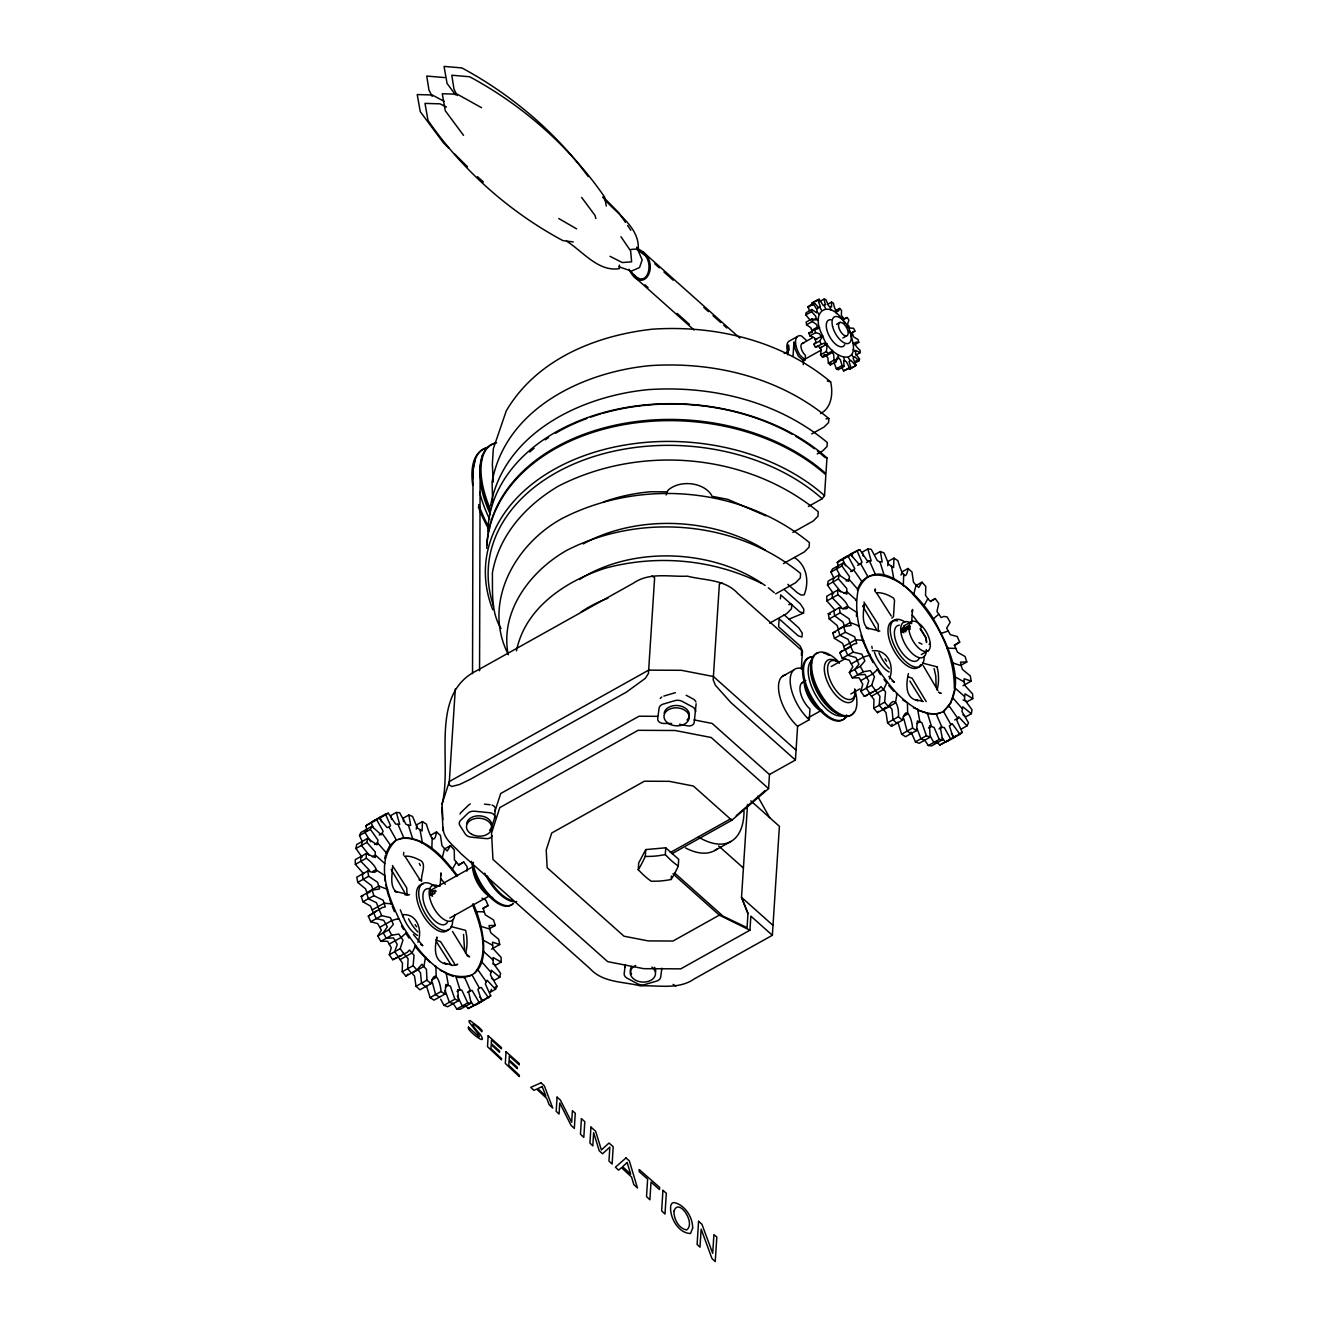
<?xml version="1.0" encoding="UTF-8"?>
<svg xmlns="http://www.w3.org/2000/svg" width="1328" height="1328" viewBox="0 0 1328 1328"><rect width="100%" height="100%" fill="white"/><g stroke="black" fill="none" stroke-linecap="round" stroke-linejoin="round"><path stroke-width="1.5" d="M472.536 673.611L473.017 470.51L475.374 459.09M479.557 670.773L480.155 466.51L482.512 455.089M416.245 829.153L416.975 824.638L422.453 821.584L422.088 830.979L417.341 827.958L412.56 816.421L408.841 814.994L403.38 818.048L403.513 821.6M887.751 565.711L888.482 561.18L893.96 558.125L893.595 567.537L888.864 564.516L884.066 552.979L880.364 551.535L874.886 554.589M367.209 830.631L365.764 825.916L366.843 824.937L385.452 814.081L390.548 825.634L389.087 827.095L396.342 840.01C372.288 862.519 390.183 901.114 402.351 925.649C416.859 948.707 440.481 984.181 472.087 975.067L479.342 987.966L477.881 989.426L481.964 1001.544L468.186 1008.533L464.933 1004.831M406.999 893.86L406.733 887.884L392.424 865.507M464.568 949.736L463.522 934.447M474.428 973.241C490.613 953.67 480.603 925.284 472.469 904.302M491.41 978.288L494.365 980.247L499.826 977.192L500.523 973.241L493.186 963.165L493.07 957.521L501.237 962.053L495.776 965.107L492.954 963.979M936.091 686.294L935.792 676.151L934.115 668.565M954.301 688.502C954.699 653.492 936.987 620.209 913.598 595.077C901.197 578.892 866.138 562.043 857.373 590.196L858.17 589.765C876.38 549.277 921.499 597.882 933.451 619.014C947.877 644.893 969.606 687.688 942.814 712.04L950.798 703.143L955.098 688.07L964.543 696.47L964.692 699.723L972.03 709.799L971.332 713.734L965.871 716.788L962.916 714.846M964.543 696.47L965.074 693.863L972.76 698.611L967.282 701.665L963.066 699.972M833.901 361.98L836.341 368.802L838.267 369.665L838.3 367.922M838.267 369.665L844.044 366.445L843.678 360.535L846.417 361.697L849.422 367.657L851.032 367.59L849.04 361.598L850.75 360.27L855.896 365.615L853.14 358.228L854.751 356.734L858.984 360.801L859.531 359.008L855.63 353.829L855.547 350.393L860.212 352.634L860.096 350.21C856.693 348.002 851.397 340.466 858.801 342.358L858.037 339.586L853.257 336.598L852.111 332.598L854.9 331.104L853.589 328.282L849.986 328.033L847.513 324.281L848.941 320.081L847.198 317.508L843.894 318.936L841.354 315.267L841.57 310.486L839.595 308.445L835.262 310.868M810.395 320.446L805.83 314.885L806.046 312.761L811.823 309.524L816.654 312.794L817.035 309.773L813.483 304.162L814.33 302.751L818.413 307.498L820.405 306.652L817.782 299.813L819.177 299.281L823.327 305.556L825.385 304.876L824.041 299.099L825.833 299.497L828.938 306.32L831.544 306.984L831.594 302.07L833.586 303.382C833.735 307.465 837.553 315.931 839.595 308.445M812.304 331.9L810.844 327.817L806.577 324.746L806.146 322.106L811.923 318.886L816.305 320.015L815.724 316.263L811.607 311.665L811.823 309.524M852.725 334.971L850.733 334.772C863.134 369.898 829.685 358.344 822.713 335.868C808.818 310.719 829.635 297.538 844.625 322.903M836.391 313.541L836.457 310.885M479.126 1002.424L472.038 990.389L468.568 991.402L471.091 1003.188L467.738 1002.889L461.829 990.107L457.745 989.692L458.575 1000.648L454.873 999.204L450.408 986.206L445.893 984.413L444.98 994.041L441.062 991.518C440.547 983.052 435.036 966.867 430.886 983.683L426.952 980.18L426.471 969.457L421.856 964.244L416.926 970.004L405.986 976.113L402.201 971.781L402.467 963.016L398.217 957.023L392.756 959.712L389.27 954.749L391.262 947.777L387.577 941.253L380.837 941.32L379.31 938.647L377.816 935.941L381.352 930.164L377.7 923.607L370.744 921.732L368.321 916.154L373.434 912.834L370.529 906.078L362.926 901.795L361.199 896.284L372.139 890.175L379.609 888.913L377.55 882.24L368.669 876.281L367.723 871.068C384.19 876.198 373.234 863.084 366.312 858.253L366.179 853.572L375.359 857.539L375.243 851.895L366.91 842.384L367.59 838.449L377.086 844.807L377.965 840.076L370.412 829.386L371.89 826.348L381.302 834.831L383.128 831.195L376.687 819.808L378.895 817.816L387.112 827.593L389.087 827.095M866.952 695.49L864.262 696.27L860.776 691.307L862.768 684.318L859.083 677.795L852.344 677.861L850.816 675.188L849.322 672.483L852.858 666.706L849.223 660.165L842.251 658.273L839.827 652.712L841.869 650.786M844.044 366.445L842.118 365.582L840.275 359.622L837.37 357.249L836.159 361.697L834.15 360.004L833.652 354.692C830.614 347.222 827.709 356.983 822.464 357.099L820.588 354.759L821.235 349.729L818.546 346.309L815.375 347.056L813.832 344.317L816.039 341.877L814.479 337.793L809.881 335.868L808.835 333.029L812.105 332.515M828.24 353.879L826.365 351.538L827.012 346.492L824.323 343.072L815.375 347.056M417.938 942.349C422.536 930.911 417.689 913.432 402.666 914.693M432.43 896.3L430.587 894.657L430.787 891.586L432.613 890.573L434.455 892.217M432.613 890.573L432.413 893.628L430.587 894.657M442.871 819.658L442.041 804.071C452.798 762.504 428.429 693.714 477.416 670.325L633.373 583.191C649.392 572.003 669.279 576.999 687.406 576.169C704.587 580.568 724.922 579.157 737.804 593.467L802.461 651.069L801.299 669.096M750.818 800.85L779.403 826.315L772.365 935.277L694.378 978.836C678.376 990.041 658.472 985.027 640.345 985.874C623.164 981.458 602.846 982.886 589.964 968.56L460.633 853.356C454.11 845.803 442.622 838.582 443.286 827.444M440.166 886.091L441.012 872.894L440.68 875.517L441.012 874.355M455.305 689.033L449.113 784.831L451.802 786.491L459.588 784.466L470.378 779.287L626.335 692.154L645.325 678.359L648.446 673.445L654.638 577.663L651.948 575.987M492.007 826.082L494.647 817.882L495.161 809.897A5.478 3.901 3.7 0 0 492.007 805.083M638.253 869.724L638.702 862.918L645.757 849.588L665.743 847.795L678.691 859.332L678.259 866.138A63.146 13.496 -73.5 0 1 673.528 875.534L671.204 879.468A63.146 43.392 -13.4 0 1 657.841 881.161L651.218 881.244A63.146 29.897 60.8 0 1 642.553 874.073L638.253 869.724A63.146 13.496 -73.5 0 0 642.918 861.341L645.308 856.394L645.757 849.588M678.259 866.138L673.91 862.802A63.146 29.897 60.8 0 1 665.311 854.601L665.743 847.795M671.204 879.468L671.42 876.065M679.438 724.258L687.174 725.769A5.478 3.901 3.7 0 0 694.212 722.366L696.121 703.774M747.531 804.419L741.522 897.346L747.979 913.548L747.066 927.641L723.03 916.121L674.491 872.878M672.051 853.672L731.811 820.272L768.58 788.6L711.21 737.505L675.122 730.5L638.121 730.317L499.776 807.623L491.543 833.054L492.954 859.448L607.676 961.655L643.781 968.676L680.766 968.859L749.938 930.198L750.851 916.121L772.365 935.277M787.836 354.875L788.467 344.965L789.23 350.094M793.065 355.771L793.961 341.91L794.957 348.749L798.427 356.203L803.54 360.751L803.274 364.719M780.416 598.845L780.681 594.844L799.788 611.876L803.523 613.088L803.789 609.104L800.303 603.891L784.134 589.483M768.58 788.6L769.476 774.523L712.123 723.428L694.079 719.909M803.54 360.751L805.166 359.838L805.449 355.423A7.586 3.586 60.8 0 1 801.033 347.322A7.586 3.586 60.8 0 1 803.672 343.338M801.398 655.202L801.78 649.309L800.054 645.906L778.606 626.799L779.121 618.815L798.228 635.83L801.979 637.058L802.228 633.058L798.759 627.845L784.051 614.748M769.476 774.523L795.422 760.031L797.597 726.267A32.171 15.222 60.8 0 1 779.553 695.44A32.171 15.222 60.8 0 1 785.595 674.79M797.597 726.267L809.267 719.743L809.964 709.003A16.866 7.985 60.8 0 1 800.502 692.834A16.866 7.985 60.8 0 1 803.672 682.011M492.655 501.702L492.074 481.931C505.47 408.924 582.411 372.089 649.973 365.648C713.468 361.382 779.37 377.252 828.855 418.569L828.589 422.57L824.107 427.002L811.707 433.924M808.387 506.449L822.181 498.747L824.522 495.626L825.867 474.826A191.846 136.352 3.7 0 0 615.179 426.371A191.846 136.352 3.7 0 0 486.745 548.331M817.467 451.171A188.958 134.311 3.7 0 1 824.854 457.38L826.962 457.894L825.95 473.648A191.846 136.352 3.7 0 0 616.574 424.894A191.846 136.352 3.7 0 0 486.895 545.161M889.445 678.907C894.657 666.357 888.083 648.994 872.264 650.77M903.936 632.842L902.094 631.198L902.293 628.144L904.119 627.115L905.978 628.758L905.779 631.829L903.92 630.186L904.119 627.115M908.9 628.459L908.983 630.153A16.866 7.985 60.8 0 0 925.118 651.533A16.866 7.985 60.8 0 0 926.363 632.145A16.866 7.985 60.8 0 0 909.381 624.027L910.012 629.455L908.9 628.459L901.845 632.41M908.385 673.595C906.161 683.92 904.683 698.379 918.196 700.752L915.756 699.657L923.143 701.466M911.672 622.649L912.535 609.452L912.187 612.075L912.519 610.913M911.174 732.16L915.44 741.854L919.159 743.298L930.081 737.189L929.567 725.735L934.065 727.429L939.245 739.43L942.598 739.729L940.241 727.246L944.291 727.545L950.632 738.966L953.471 738.102L949.387 725.984L952.11 723.611L960.028 734.367L939.693 745.074L936.439 741.389M403.496 855.049L403.762 852.36M875.019 591.607L875.268 588.902L875.484 590.694M416.926 970.004L413.124 965.672L414.037 955.313L409.456 950.018L407.381 952.276L392.756 959.712M930.081 737.189L926.38 735.745L921.931 722.764L917.416 720.955L916.486 730.599L912.585 728.076C912.054 719.61 906.543 703.408 902.393 720.241L898.458 716.722C899.189 708.787 895.786 693.664 888.432 706.562L884.631 702.23L885.56 691.855L880.962 686.576L878.887 688.817L864.262 696.27M379.31 910.278L376.488 902.741L368.404 898.741L366.677 893.229L369.931 892.3M844.857 650.156L842.732 643.466L834.449 638.336L832.722 632.842L843.645 626.733L851.115 625.455L849.057 618.782L840.176 612.822L839.23 607.626C855.697 612.756 844.741 599.625 837.819 594.795L837.686 590.113L846.866 594.097L846.749 588.453L838.416 578.925L839.097 574.991L848.592 581.365L849.472 576.618L841.919 565.927L843.413 562.889L852.128 571.156L854.784 568.683L848.194 556.366L850.418 554.357L859.332 564.566L862.055 562.192L856.975 550.639L839.479 560.466L837.271 562.474L838.234 565.612M392.441 867.499C392.358 875.318 389.32 887.436 397.072 892.3L394.615 891.188L408.294 894.541M436.53 939.66L436.879 937.037C434.654 947.362 433.16 961.837 446.673 964.194L444.249 963.099L451.636 964.908M863.615 606.697L863.947 604.057C863.881 611.876 860.826 623.977 868.578 628.841L866.122 627.746L879.817 631.099M625.339 964.609L624.177 973.441A7.304 5.196 3.7 0 0 627.231 978.255L637.639 983.832A7.304 5.196 3.7 0 0 644.893 984.546L656.48 981.126A7.304 5.196 3.7 0 0 660.713 977.026L661.859 968.195M362.013 857.174L355.97 848.492L356.668 844.558L367.59 838.449M833.519 593.716L827.477 585.05L828.174 581.1L839.097 574.991M362.129 841.504L361.432 845.438L369.267 855.232M431.069 834.997L436.53 831.942L440.464 835.445L441.958 845.621L444.531 848.625L442.091 858.519C430.82 847.696 415.863 835.196 399.097 838.931M833.635 578.045L832.938 581.979L840.773 591.79M878.306 631.547L878.256 624.442L863.947 602.049M900.932 575.041L902.575 571.555L908.053 568.5L911.987 572.003L913.465 582.162L916.038 585.183L913.598 595.077M666.208 494.979L667.768 490.53A25.298 17.978 3.7 0 1 711.343 494.829L711.974 496.29L727.827 499.361L765.824 515.828M466.892 871.135L467.224 866.985L463.738 862.021L458.973 865.043L454.392 859.764L454.292 849.953L450.507 845.621L445.046 848.675M832.49 350.36L832.042 352.634L826.265 355.871L825.136 354.593M831.046 363.009L830.382 364.934L828.373 363.225L827.875 357.913L826.265 355.871M384.688 858.552L385.469 855.282M491.543 989.31L490.065 992.331L495.527 989.277L497.004 986.256L490.464 975.001L491.343 970.253L499.826 977.192M961.572 728.889L967.033 725.835L968.527 722.797L961.987 711.542L962.85 706.811L971.332 713.734M421.673 881.194C420.229 874.903 428.147 862.619 418.918 859.747A60.64 28.701 60.8 0 0 404.426 856.195M436.53 831.942C433.841 849.239 428.297 830.232 426.354 824.107L422.453 821.584M908.053 568.5C905.347 585.781 899.803 566.79 897.861 560.665L893.96 558.125M846.085 581.05L849.073 579.373L858.17 589.765C850.833 627.928 872.164 666.075 897.064 693.531L895.421 702.993L883.469 709.667L886.042 712.671L887.536 722.83L891.47 726.35L892.117 724.158M389.27 954.749L400.209 948.64L402.982 940.108L398.782 934.065L391.76 935.211L380.837 941.32M860.776 691.307L871.716 685.198L874.488 676.666L870.288 670.607L863.283 671.752L852.344 677.861M490.53 505.902C503.926 432.895 580.851 396.043 648.429 389.619C711.908 385.352 777.826 401.205 827.311 442.539L827.045 446.54L822.563 450.972L817.235 453.944M442.041 804.071L449.329 781.528L648.662 670.142L681.43 670.308L713.402 676.516L796.053 750.154M516.476 650.836C525.191 607.577 565.977 580.867 605.435 568.152C657.31 554.191 713.651 559.287 761.708 583.523M494.995 811.142L500.689 793.53L639.034 716.224L657.526 716.323M809.383 310.453L808.055 306.585L814.33 302.751M842.018 319.367L842.832 317.508M813.832 344.317L819.592 341.097L821.783 337.827L819.592 333.859L815.658 332.631L814.612 329.792L818.081 328.68L816.62 324.596L812.354 321.509L811.923 318.886M824.539 354.443L822.464 357.099M362.428 841.869L359.473 835.495L360.967 832.457L371.89 826.348M833.951 578.41L830.996 572.036L832.473 568.998L843.413 562.889M366.428 829.402L364.951 832.44L370.794 841.786M456.367 862.154L452.018 869.873L442.091 858.519M837.935 565.944L836.457 568.982L839.91 575.074M916.552 585.233L922.014 582.179L925.799 586.495L925.533 595.276L927.874 598.712L923.541 606.431M396.342 840.01L389.751 845.687L385.867 853.655L386.647 853.223L377.55 842.832L374.579 844.492M468.186 1008.533L490.729 995.817L485.301 983.882L487.127 980.247L495.527 989.277M377.816 935.941L388.755 929.832L393.354 924.388L390.382 917.631L381.684 915.623L370.744 921.732M849.322 672.483L860.262 666.374L864.86 660.946L861.889 654.189L853.19 652.164L842.251 658.273M452.068 965.539L454.691 965.024L454.259 963.232L440.614 941.701L436.148 940.108M926.197 701.582L912.12 678.243L907.671 676.649M821.351 346.907L820.173 348.285L827.128 343.67M450.507 845.621L447.221 850.949L444.531 848.625M405.986 976.113L407.962 974.071M922.014 582.179L918.727 587.491L916.038 585.183M869.027 693.249L873.973 699.557L873.708 708.339L877.493 712.671L878.738 711.31M482.047 898.16L485.749 900.019L488.173 905.58L483.143 908.136L485.268 914.826L493.551 919.955L495.278 925.45L489.816 928.504M927.874 598.712L930.48 601.601L935.244 598.563L938.73 603.526L936.954 611.511L941.17 617.553L943.893 616.424L947.163 616.972L950.184 622.351L946.648 628.127L950.3 634.684L957.256 636.56L959.679 642.121L954.566 645.458L957.471 652.214L965.074 656.497L966.801 662.008L961.323 665.062M885.427 707.276L882.954 709.617L879.169 705.284L879.933 696.237L874.986 689.913M477.582 1003.935L483.907 999.635M949.105 740.476L950.184 739.48M967.033 725.835L958.633 716.788L956.807 720.423L962.236 732.375L960.028 734.367M840.159 322.306L838.748 323.584A7.586 3.586 60.8 0 0 842.566 334.058A7.586 3.586 60.8 0 0 848.177 332.963A7.586 3.586 60.8 0 0 842.417 322.87L840.159 322.306L836.54 324.331M373.434 820.87L371.226 822.862L373.317 827.593M844.94 557.411L842.732 559.42L845.521 565.728M938.763 614.217L932.671 619.446M736.243 815.691L765.111 790.542M376.339 910.892L373.782 913.1L376.206 918.677L383.676 920.271L387.311 926.828L383.277 932.887L386.299 938.265L393.536 937.917L397.221 944.44L394.731 951.695L398.217 956.658L401.421 955.612M368.321 916.154L382.298 907.555L385.286 906.941L383.161 900.251L373.865 895.686L372.139 890.175M839.827 652.712L853.804 644.113L856.792 643.482L854.668 636.793L845.372 632.228L843.645 626.733M820.571 413.572C831.892 407.646 833.171 392.922 830.631 381.883C781.362 340.732 715.726 324.928 652.496 329.178C595.575 335.436 536.412 359.523 506.267 410.883L493.352 448.632L492.339 464.236L493.286 482.064M456.583 977.292C496.406 980.927 483.392 924.919 473.249 903.853M479.342 987.966L481.317 987.468L488.521 997.826M812.703 305.191L812.006 303.033L819.177 299.281M846.982 326.721L848.459 325.825M922.562 663.104L937.203 666.888M812.006 303.033L817.782 299.813M807.706 307.382L813.483 304.162M819.708 301.506L824.041 299.099M816.77 308.71L819.658 307.1L821.567 310.188M805.83 314.885L811.607 311.665M827.261 304.494L831.594 302.07M813.251 320.164L816.139 318.554L818.48 320.297M806.577 324.746L812.354 321.509M797.298 336.598L788.583 341.479A16.019 7.586 60.8 0 0 787.853 352.717M811.773 330.274L817.55 327.037L819.708 327.784M808.835 333.029L814.612 329.792M809.881 335.868L815.658 332.631M844.309 319.118L847.198 317.508M784.267 353.53L787.869 351.522M802.295 343.471L813.118 337.428M852.012 332.714L854.9 331.104M803.241 360.12L821.268 350.044M842.898 337.959L846.517 335.934M820.588 354.759L826.365 351.538M854.468 344.782L858.801 342.358M828.373 363.225L834.15 360.004M835.661 359.739L838.549 358.128L838.234 355.19M830.382 364.934L836.159 361.697M855.879 355.057L860.212 352.634M836.341 368.802L842.118 365.582M855.199 361.432L859.531 359.008M854.651 363.225L858.984 360.801M841.886 367.873L843.645 370.877L849.422 367.657M851.032 367.59L843.645 370.877M856.394 365.017L849.472 369.234L855.249 365.997M792.849 532.412L813.217 521.041L817.948 516.227L818.247 511.745C746.685 452.948 640.196 444.116 558.324 486.164C525.954 505.404 499.013 534.968 492.373 573.049C492.754 591.823 490.762 611.793 501.021 628.509M783.404 563.62L804.386 551.9L809.117 547.086L809.416 542.604C741.422 486.745 640.262 478.346 562.474 518.302C514.965 543.882 481.815 602.995 508.392 654.704M775.652 593.882L795.572 582.76L800.303 577.946L800.585 573.464C736.16 520.543 640.312 512.575 566.608 550.439C530.752 570.808 500.108 610.598 508.026 653.758M365.764 825.916L376.687 819.808M378.729 818.563L388.307 813.217L395.644 824.074L399.695 824.373L396.342 812.454L390.864 815.508L391.611 819.459M837.271 562.474L848.194 556.366M848.874 555.868L852.974 553.577M863.134 556L862.387 552.05L867.848 548.995L871.201 560.914L867.167 560.615L859.814 549.759L851.497 553.693L852.51 556.814M359.473 835.495L370.412 829.386M830.996 572.036L841.919 565.927M857.622 565.313L860.61 563.653L867.848 576.551L867.068 576.999M866.503 562.591L869.475 560.914L875.301 574.26L874.505 574.709M379.21 835.013L382.182 833.337L390.548 845.255L389.751 845.687M850.717 571.555L853.705 569.895L862.055 581.797L861.258 582.245M355.97 848.492L366.91 842.384M827.477 585.05L838.416 578.925M769.609 623.197L786.74 613.619L791.471 608.822L791.754 604.323L788.799 604.539M366.179 853.572L355.24 859.681L355.373 864.362L363.706 873.857M837.686 590.113L826.763 596.222L826.896 600.903L835.212 610.399M355.373 864.362L366.312 858.253M826.896 600.903L837.819 594.795M402.998 838.167L403.795 837.719C427.35 838.018 444.432 858.452 457.513 875.783M372.421 856.809L375.409 855.149L384.838 863.549M843.927 593.367L846.915 591.69L856.361 600.107L855.564 600.538M411.78 838.914L412.576 838.483L408.426 825.269L405.887 824.19L399.678 812.736L396.342 812.454M883.303 575.472L884.083 575.024L879.949 561.827L877.393 560.748L871.201 549.294L867.848 548.995M367.723 871.068L356.784 877.177L357.73 882.39L365.598 888.897L366.843 892.682L378.779 886.008L387.676 889.461L386.896 889.893L388.921 897.064M858.403 626.451L859.199 626.003L850.285 622.55L838.35 629.223L837.121 625.455L829.236 618.931L828.29 613.735L839.23 607.626M421.507 842.699L422.304 842.267L420.03 829.768M893.03 579.24L893.81 578.809L891.536 566.326M372.836 871.417L375.824 869.74L385.186 875.816L385.137 881.261M842.848 608.805L847.33 606.298L856.693 612.357L856.411 616.142M357.73 882.39L368.669 876.281M829.236 618.931L840.176 612.822M431.766 849.322L432.231 837.669M903.272 585.88L903.737 574.227M362.926 901.795L373.865 895.686M834.449 638.336L845.372 632.228M782.026 676.566L793.696 670.042M372.238 909.879L384.174 903.206L392.208 903.903L391.428 904.335L389.536 898.873M843.745 646.421L855.68 639.747L863.715 640.445L862.934 640.893L865.889 648.197M458.276 865.076L463.738 862.021M931.144 600.854L935.244 598.563M430.206 890.573L473.548 866.354M802.261 682.692L805.88 680.666M831.162 666.54L845.621 658.472M903.422 626.169L910.643 622.135M903.804 628.36L909.099 625.405M902.094 631.198L903.92 630.186M904.916 629.356L910.211 626.384M431.318 895.304L434.854 893.329L435.036 890.275L436.165 891.271M379.808 927.259L391.743 920.586L398.566 918.495L397.786 918.926M851.314 663.801L863.266 657.144L870.072 655.036L869.292 655.484L873.077 662.639M918.876 642.636L922.014 644.146M940.589 633.572L948.192 631.032M877.21 669.594L877.991 669.163L872.695 673.96L860.76 680.617M389.237 944.075L401.189 937.402L406.484 932.605L405.704 933.053L409.024 938.066M449.877 917.997L489.6 895.786M807.49 718.182L821.932 710.098M850.833 693.963L859.863 688.917M921.267 654.604L928.504 650.554M475.441 911.606L484.255 911.871M946.947 648.164L955.762 648.413M482.711 908.634L488.173 905.58M954.218 645.176L959.679 642.121M400.126 959.58L412.062 952.923L415.614 945.636L414.834 946.067L419.731 951.993L429.907 962.319M871.633 696.138L883.568 689.464L887.121 682.177L886.34 682.625L884 679.455M479.956 926.048L489.65 929.069L490.879 932.837L498.764 939.361L499.71 944.557L491.509 949.138M951.462 662.606L961.157 665.61L962.402 669.378L970.27 675.902L971.216 681.115L963.016 685.696M424.777 957.422L425.558 956.99L423.898 966.435L411.962 973.109L414.535 976.13L416.013 986.289L419.947 989.792L430.886 983.683M896.284 693.98L897.064 693.531C908.335 704.371 923.292 716.854 940.058 713.136M402.201 971.781L413.124 965.672M873.708 708.339L884.631 702.23M877.493 712.671L888.432 706.562M482.446 939.693L492.605 945.32L493.335 948.906L501.104 957.388L501.237 962.053M953.952 676.251L964.128 681.878L964.842 685.447L972.627 693.93L972.76 698.611M435.086 966.618L435.883 966.186L436.198 977.391L431.716 979.898M416.013 986.289L426.952 980.18M887.536 722.83L898.458 716.722M903.239 716.439L907.705 713.949L907.389 702.728L902.592 699.839M482.794 951.96L483.591 951.512L493.02 959.928M440.249 970.27L446.125 972.81L448.399 985.293L445.428 986.97M891.47 726.35L902.393 720.241M670.341 852.51L730.898 818.662M480.985 962.285L481.782 961.854L490.879 972.245M918.495 710.546L927.359 713.136L931.509 726.35L928.521 728.01M952.491 698.843L953.288 698.395L962.385 708.787M916.934 723.511L919.922 721.851L917.631 709.351L913.465 707.824M463.854 977.79L464.634 977.358L470.461 990.705L467.473 992.365M477.101 970.253L477.881 969.822L486.247 981.724M926.579 713.584L936.14 713.9L941.967 727.246L938.979 728.923M948.607 706.811L949.404 706.363L957.754 718.282L954.766 719.942M426.354 985.542L430.139 997.627L441.062 991.518M897.861 722.1L901.646 734.185L912.585 728.076M444.98 994.041L434.04 1000.15L430.139 997.627M916.486 730.599L905.547 736.708L901.646 734.185M457.015 991.468L460.003 989.792L455.853 976.595M714.746 850.501L730.964 841.437M440.713 999.27L443.934 1005.313L454.873 999.204M915.44 741.854L926.38 735.745M458.575 1000.648L447.636 1006.757L443.934 1005.313M452.898 1003.155L456.799 1008.998L467.738 1002.889M494.282 987.783L497.004 986.256M924.421 739.696L928.322 745.539L939.245 739.43M471.091 1003.188L460.152 1009.297L456.799 1008.998M942.598 739.729L931.658 745.838L928.322 745.539M490.729 995.817L483.06 1000.88L479.84 997.162M939.693 745.074L950.632 738.966M951.313 738.484L956.774 735.43L954.566 737.422L951.346 733.703M958.135 734.666L962.236 732.375M749.938 930.198L719.328 915.141L672.981 941.037L648.197 940.905L624.011 936.207L547.153 867.732L546.206 850.053L551.718 833.005L644.412 781.213L669.196 781.329L693.382 786.027L731.811 820.272M937.136 666.938L938.149 672.267A60.64 28.701 60.8 0 1 937.004 689.962M722 582.876L719.378 584.021L713.186 679.82L715.394 685.265L730.749 702.429L795.422 760.031M395.545 840.458L403.795 837.719L397.968 824.373M788.865 619.197L803.523 613.088M872.928 692.154L869.724 693.216L866.254 688.253L868.744 680.982L865.043 674.475L857.805 674.807L854.784 669.428L858.884 664.266L855.913 657.526L847.729 655.219L845.289 649.658L850.833 646.819M856.975 550.639L859.814 549.759M385.452 814.081L388.307 813.217M377.368 819.326L374.529 820.189M382.829 816.272L379.991 817.135L381.485 821.833M948.009 741.157L945.171 742.02L942.216 737.77M476.503 1004.599L473.664 1005.479L470.71 1001.229M846.036 556.747L847.447 556.316M663.817 696.088L675.421 692.652M835.478 632.178L832.722 632.842M929.135 644.528L929.816 643.416M454.691 965.024L457.745 964.377L455.023 964.908M966.801 662.008L960.576 662.108L961.157 665.61M361.199 896.284L362.992 895.919M406.484 895.271L409.489 894.657M495.278 925.45L489.069 925.55L489.65 929.069M665.311 854.601L658.605 855.713A63.146 43.392 -13.4 0 1 645.308 856.394M822.713 335.868L815.176 339.437L816.936 339.088M935.36 714.331L943.594 711.609L950.848 724.524M892.184 681.032L894.358 682.277L888.864 676.4M420.661 944.49L422.852 945.735L413.473 934.613M826.033 418.868L828.855 418.569M630.817 249.465L638.27 248.884C639.532 226.407 615.08 212.829 602.862 197.241M891.852 618.184L893.478 616.624L894.524 600.405L893.628 598.164L890.424 596.305A60.64 28.701 60.8 0 0 875.932 592.736M666.789 491.841L650.537 491.758A150.114 106.705 3.7 0 0 603.427 501.967M671.603 723.494L663.668 723.461A5.793 4.117 3.7 0 1 657.692 718.763L659.086 708.173A7.304 5.196 3.7 0 1 663.303 704.072L674.89 700.653A7.304 5.196 3.7 0 1 682.16 701.367L692.569 706.944A7.304 5.196 3.7 0 1 695.606 711.758M573.248 241.912L562.889 240.617C509.471 211.916 462.526 170.382 428.014 120.466L424.993 103.401L439.983 103.833L446.407 106.987M937.136 742.784L933.783 742.485L930.38 736.359M465.613 1006.242L462.277 1005.943L457.347 996.083M484.454 804.17L490.065 804.718M451.055 926.562L465.647 930.364L466.643 935.709A60.64 28.701 60.8 0 1 465.497 953.404M827.294 381.053L830.631 381.883M828.29 613.735L830.481 614.283M971.216 681.115L964.095 678.741L964.128 681.878M499.71 944.557L492.588 942.183L492.605 945.32M879.949 561.827L882.19 561.927L880.364 551.535M408.426 825.269L410.684 825.369L408.841 814.994M453.479 976.528L445.345 973.258M618.848 266.729L631.481 271.095L639.532 267.542L642.154 259.89L636.676 247.174M444.598 77.572L426.753 76.061L428.927 89.972L432.214 96.396M924.62 740.244L920.902 738.8L917.15 728.823M420.312 880.298L419.1 879.833L421.225 880.796M453.114 1003.702L449.395 1002.258L445.112 990.439M636.793 247.971L642.885 251.739L739.845 338.092M636.942 249.432L647.085 256.951M403.48 953.355L408.078 958.65L407.663 968.726L411.448 973.059M938.448 692.187L941.12 693.415L939.626 692.602M466.941 955.629L469.614 956.874L466.377 953.969L452.466 931.393M610.033 256.321L622.284 262.546L631.613 261.815L630.651 250.926L620.94 236.733M686.144 695.241L693.083 698.96A7.304 5.196 3.7 0 1 695.922 701.981M852.875 342.674L855.166 343.919M481.549 107.701L457.264 94.188L442.274 93.74L445.312 110.805L463.522 135.34M444 101.26L432.214 95.002L417.224 94.554L420.262 111.635L443.336 142.71L449.03 148.371M558.756 218.522L576.618 228.881M673.113 984.38L675.803 986.04M911.025 733.654L907.107 731.13L903.837 718.763M439.518 997.096L435.601 994.572L432.314 982.205M566.641 241.198C582.627 251.208 598.53 272.34 619.512 268.571L619.379 265.102M631.813 272.323C646.902 292.094 655.8 262.313 642.47 252.851M628.957 269.302C642.669 296.708 660.597 265.783 642.885 251.739M483.442 181.986L477.449 176.657M806.411 340.366L801.315 335.818A16.019 7.586 60.8 0 0 800.054 355.29L805.166 359.838M654.754 263.791L659.352 267.891M663.95 271.991L673.163 280.191M703.84 307.515L708.438 311.615M713.036 315.715L720.722 322.555M723.777 325.277L726.848 328.016M634.253 275.245L638.834 279.328M644.96 284.79L648.014 287.512M677.081 313.391L689.315 324.298M633.838 276.357L694.063 330.008M794.41 557.544C806.943 565.446 809.449 581.847 804.17 594.844L801.083 595.044L797.032 592.52L787.836 584.337M896.931 723.295L892.997 719.776L892.018 709.335L889.445 706.33M718.631 845.953L743.414 868.014M772.996 925.384L741.522 897.346L747.979 913.548M672.947 873.824L719.328 915.141M425.425 986.737L421.491 983.235L420.495 972.793L417.938 969.772M853.19 349.546L855.498 351.721M454.707 154.031L467.506 166.747M603.178 196.876L618.931 212.895L625.422 222.357M893.761 691.257L888.781 685.58M816.869 311.648L819.11 314.205M912.137 614.947L914.328 617.586A60.64 28.701 60.8 0 1 921.466 627.779M920.769 629.107L926.014 637.556L926.662 642.022M920.055 628.708L925.815 637.888L926.496 642.52M440.63 878.389L442.805 881.045A60.64 28.701 60.8 0 1 445.278 884.315M588.254 176.624C555.137 131.621 511.014 94.437 461.878 67.911L444.05 66.4L447.071 83.465L455.57 94.919M581.631 197.407L594.994 215.402L595.857 218.556M457.264 95.583L453.977 89.159L451.802 75.231L469.647 76.758C523.083 105.46 570.011 146.993 604.522 196.909L606.315 206.023M452.018 869.873L456.716 876.214M851.613 354.659L853.721 357.531M871.716 685.198L875.202 690.162M400.209 948.64L403.679 953.604M891.254 616.043L876.862 593.384M419.748 879.485L405.355 856.842M436.746 942.249L451.138 964.908M627.58 225.494L630.817 230.225M878.323 671.271L880.53 674.607M937.883 690.527L923.292 665.743M862.669 605.983L876.231 629.09M909.846 681.081L922.645 701.45M391.162 869.425L404.708 892.549M821.152 343.836L819.592 341.097M401.571 926.097L403.629 929.567M860.262 666.374L863.283 671.752M388.755 929.832L391.76 935.211M757.624 796.219L769.692 817.666M841.172 607.062L832.357 597.849L832.224 593.168M369.665 870.521L360.851 861.308L360.718 856.626M848.326 357.464L850.003 360.701M419.283 863.416L420.329 865.557M866.736 650.023L868.446 653.658M403.264 917.416L400.309 909.813M850.767 646.603L853.19 652.164M379.26 910.045L381.684 915.623M849.04 330.705L850.169 333.411M824.207 305.39L825.584 308.677M850.916 646.055L848.011 639.299L839.91 635.282L838.184 629.787M392.158 906.161L394.383 911.655M860.992 635.265L862.934 640.893M843.712 357.647L844.757 360.901M830.017 306.702L830.714 309.839M844.326 625.886L843.081 622.118L834.714 615.877L833.768 610.681M385.767 884.68L386.514 888.166M372.819 889.345L371.574 885.577L363.208 879.335L362.245 874.123M871.832 646.371L872.23 648.512M441.826 807.374L443.071 830.747M416.693 926.811A26.527 12.55 60.8 0 1 415.083 924.653M417.822 931.974A26.527 12.55 60.8 0 1 408.576 918.793M405.073 894.956A26.527 12.55 60.8 0 1 405.837 893.694M417.59 935.46A20.069 9.495 60.8 0 1 402.965 915.722M454.774 914.594A20.069 9.495 60.8 0 1 442.423 918.395A20.069 9.495 60.8 0 1 429.276 894.972A20.069 9.495 60.8 0 1 438.904 886.274M452.649 919.74A26.527 12.55 60.8 0 1 436.265 926.795A26.527 12.55 60.8 0 1 418.752 893.661A26.527 12.55 60.8 0 1 435.119 886.606M448.383 929.318A26.527 12.55 60.8 0 1 422.503 914.179A26.527 12.55 60.8 0 1 423.001 884.05M447.586 921.898A20.069 9.495 60.8 0 1 426.935 910.477A20.069 9.495 60.8 0 1 430.089 888.814M512.691 900.799A35.408 16.766 60.8 0 1 487.326 875.866M492.638 897.579A21.646 10.242 60.8 0 1 477.399 882.838A21.646 10.242 60.8 0 1 473.515 862.453M491.277 897.047A23.97 11.354 60.8 0 1 473.083 863.648M512.492 904.119A35.408 16.766 60.8 0 1 489.202 896.3A35.408 16.766 60.8 0 1 471.506 861.274M513.438 903.588A35.408 16.766 60.8 0 1 490.879 896.5A35.408 16.766 60.8 0 1 472.785 862.685M516.675 901.546A35.408 16.766 60.8 0 1 484.737 873.11M920.653 664.614A26.527 12.55 60.8 0 1 893.362 649.508A26.527 12.55 60.8 0 1 897.529 620.857M926.313 649.608A20.069 9.495 60.8 0 1 914.378 655.268A20.069 9.495 60.8 0 1 900.733 630.966A20.069 9.495 60.8 0 1 911.722 623.596M924.155 656.298A26.527 12.55 60.8 0 1 908.369 663.784A26.527 12.55 60.8 0 1 890.341 631.647A26.527 12.55 60.8 0 1 904.866 621.902M919.092 658.456A20.069 9.495 60.8 0 1 899.471 648.861A20.069 9.495 60.8 0 1 899.322 625.156M886.589 661.195A26.527 12.55 60.8 0 1 885.079 658.904M889.096 672.018A20.069 9.495 60.8 0 1 874.471 652.264M889.345 668.532A26.527 12.55 60.8 0 1 878.92 652.845M716.921 849.073A87.05 41.201 60.8 0 1 685.563 847.961M744.029 811.043A87.05 41.201 60.8 0 1 698.362 837.005M846.6 714.929A35.408 16.766 60.8 0 1 810.943 697.897A35.408 16.766 60.8 0 1 813.583 657.177M855.182 689.481A21.646 10.242 60.8 0 1 843.247 697.383A21.646 10.242 60.8 0 1 827.742 671.553A21.646 10.242 60.8 0 1 838.781 662.157M854.668 689.813A23.97 11.354 60.8 0 1 841.653 700.254A23.97 11.354 60.8 0 1 824.339 669.976A23.97 11.354 60.8 0 1 839.379 663.07M854.618 689A35.408 16.766 60.8 0 1 839.329 713.667A35.408 16.766 60.8 0 1 811.624 665.677A35.408 16.766 60.8 0 1 839.379 662.606M853.987 711.941A35.408 16.766 60.8 0 1 819.824 694.71A35.408 16.766 60.8 0 1 818.48 652.745M823.41 652.961A35.408 16.766 60.8 0 1 829.021 655.335M854.269 691.589A35.408 16.766 60.8 0 1 855.215 695.606M846.832 715.941A35.408 16.766 60.8 0 1 812.67 698.694A35.408 16.766 60.8 0 1 811.325 656.746M822.746 711.841A23.97 11.354 60.8 0 1 804.519 679.969M820.687 710.928A21.646 10.242 60.8 0 1 804.253 680.766M841.886 715.825A31.872 15.089 60.8 0 1 815.027 693.93A31.872 15.089 60.8 0 1 811.674 660.348M839.827 714.298A31.872 15.089 60.8 0 1 817.401 692.602A31.872 15.089 60.8 0 1 811.674 662.606M489.634 528.478A70.816 33.532 60.8 0 1 478.661 504.491M473.017 478.445A70.816 33.532 60.8 0 1 488.505 447.204M490.264 511.678A70.816 33.532 60.8 0 1 495.643 443.22M844.774 344.649A15.023 7.105 60.8 0 1 829.585 336.598A15.023 7.105 60.8 0 1 831.062 319.766M488.671 529.009A70.816 33.532 60.8 0 1 478.362 506.881M472.751 485.351A70.816 33.532 60.8 0 1 487.542 447.752M489.733 519.331A67.28 31.855 60.8 0 1 479.74 492.24M490.43 514.517A67.28 31.855 60.8 0 1 480.686 483.458M490.397 509.305A70.816 33.532 60.8 0 1 496.606 442.689M460.036 813.981A7.304 5.196 3.7 0 1 461.115 812.387L468.502 805.216A7.304 5.196 3.7 0 1 470.295 804.004M492.19 835.943A5.793 4.117 3.7 0 1 486.131 838.615L471.208 837.155A7.304 5.196 3.7 0 1 465.248 833.951L459.92 825.535A7.304 5.196 3.7 0 1 460.6 820.372L467.987 813.201A7.304 5.196 3.7 0 1 474.611 811.242L489.551 812.719A5.478 3.901 3.7 0 1 494.647 817.882M466.676 823.592A12.649 8.997 3.7 0 1 483.641 816.521A12.649 8.997 3.7 0 1 489.567 830.349M624.907 967.249A7.304 5.196 3.7 0 1 624.708 965.439M651.849 967.05A12.649 8.997 3.7 0 1 651.235 980.114A12.649 8.997 3.7 0 1 632.925 978.304A12.649 8.997 3.7 0 1 635.714 965.456M631.564 974.121A12.649 8.997 3.7 0 1 631.63 966.502M654.521 967.332A12.649 8.997 3.7 0 1 655.617 971.963M660.282 698.462A7.304 5.196 3.7 0 1 661.742 697.034M664.183 713.236A12.649 8.997 3.7 0 1 681.148 706.181A12.649 8.997 3.7 0 1 687.057 720.008M529.723 452.018A188.958 134.311 3.7 0 1 534.122 448.217M545.21 439.834A188.958 134.311 3.7 0 1 548.58 437.576M555.502 433.26A188.958 134.311 3.7 0 1 586.81 418.503M590.761 417.092A188.958 134.311 3.7 0 1 600.771 413.871M602.63 413.34A188.958 134.311 3.7 0 1 792.318 434.339M795.887 436.397A188.958 134.311 3.7 0 1 814.363 448.748M487.841 531.399A191.846 136.352 3.7 0 1 616.275 409.439A191.846 136.352 3.7 0 1 826.962 457.894M579.523 579.473A134.477 95.583 3.7 0 1 765.177 585.548M768.314 587.856A134.477 95.583 3.7 0 1 774.241 592.653M492.771 609.735A191.846 136.352 3.7 0 1 587.557 454.475A191.846 136.352 3.7 0 1 824.522 495.626M583.241 543.932A142.295 101.144 3.7 0 1 765.36 550.124M493.584 606.182A188.958 134.311 3.7 0 1 591.939 457.147A188.958 134.311 3.7 0 1 822.181 498.747M581.017 612.009A126.641 90.022 3.7 0 1 607.909 598.247M809.267 719.743A32.171 15.222 60.8 0 1 790.542 685.348A32.171 15.222 60.8 0 1 801.747 668.465M673.977 1211.169C673.761 1218.855 678.608 1228.583 686.626 1229.96C696.221 1223.437 678.674 1196.96 673.977 1211.169M468.452 1027.059L468.369 1028.486C469.929 1032.371 488.638 1047.244 480.221 1034.346C470.544 1024.602 469.797 1018.576 481.881 1031.74L481.981 1030.362L479.01 1027.374L470.162 1020.585L469.099 1020.651L469.216 1022.195L478.777 1034.678L479.176 1036.886L468.452 1027.059M488.173 1035.757L487.509 1046.68L501.469 1059.81L501.536 1058.582L490.945 1048.672L491.194 1044.671L499.494 1052.291L499.577 1051.095L491.26 1043.509L491.476 1039.957L501.403 1048.871L501.486 1047.643L488.173 1035.757M506.034 1051.71L505.321 1063.429L519.281 1076.56L519.364 1075.248L508.773 1065.338L509.022 1061.039L517.339 1068.675L517.422 1067.38L509.105 1059.794L509.338 1055.992L519.265 1064.89L519.348 1063.595L506.034 1051.71M557.079 1097.127L556.183 1111.32L559.071 1114.043L559.769 1102.97L571.04 1125.331L574.327 1128.435L575.273 1113.262L572.385 1110.689L571.654 1122.293L560.383 1100.065L557.079 1097.127M581.415 1118.691L580.452 1134.195L583.805 1137.366L584.801 1121.679L581.415 1118.691M590.927 1127.09L589.931 1143.126L592.819 1145.848L593.649 1132.635L599.227 1150.745L602.497 1153.8L609.851 1147.143L608.971 1161.104L612.108 1164.058L613.204 1146.711L609.021 1143.026L601.401 1149.965L595.625 1131.224L590.927 1127.09M639.316 1169.636L639.183 1171.661L647.632 1179.115L646.52 1196.578L649.89 1199.765L651.019 1182.103L659.468 1189.556L659.618 1187.398L639.316 1169.636M662.938 1190.32L661.643 1210.854L664.996 1214.041L666.324 1193.258L662.938 1190.32M698.578 1221.328L697.1 1244.419L699.989 1247.158L701.151 1229.147L711.957 1258.479L715.244 1261.6L716.821 1237.115L713.916 1234.608L712.704 1253.333L701.898 1224.2L698.578 1221.328M692.652 1228.101L690.494 1233.496C678.392 1233.38 669.229 1217.178 670.74 1205.708A14.508 6.789 61.4 0 1 673.943 1202.554C684.982 1204.795 692.735 1217.178 692.652 1228.101M627.148 1162.548L622.583 1166.681L630.7 1174.135L627.148 1162.548M625.986 1157.95L615.428 1167.196L618.549 1170.151L621.487 1167.661L631.547 1176.99L633.805 1184.559L637.457 1187.996L629.339 1160.904L625.986 1157.95M542.189 1086.57L537.774 1088.611L545.874 1096.081L542.189 1086.57M540.977 1082.835L530.735 1087.35L533.856 1090.288L536.695 1089.093L546.771 1098.439L549.111 1104.664L552.763 1108.1L544.331 1085.823L540.977 1082.835M832.573 326.356A15.023 7.105 60.8 0 0 848.907 343.222A15.023 7.105 60.8 0 0 843.479 320.612A15.023 7.105 60.8 0 0 832.573 326.356M471.789 834.299A12.649 8.997 3.7 0 0 491.675 828.423A12.649 8.997 3.7 0 0 473.83 818.845A12.649 8.997 3.7 0 0 471.789 834.299M669.295 723.943A12.649 8.997 3.7 0 0 689.182 718.083A12.649 8.997 3.7 0 0 671.337 708.488A12.649 8.997 3.7 0 0 669.295 723.943"/></g></svg>
